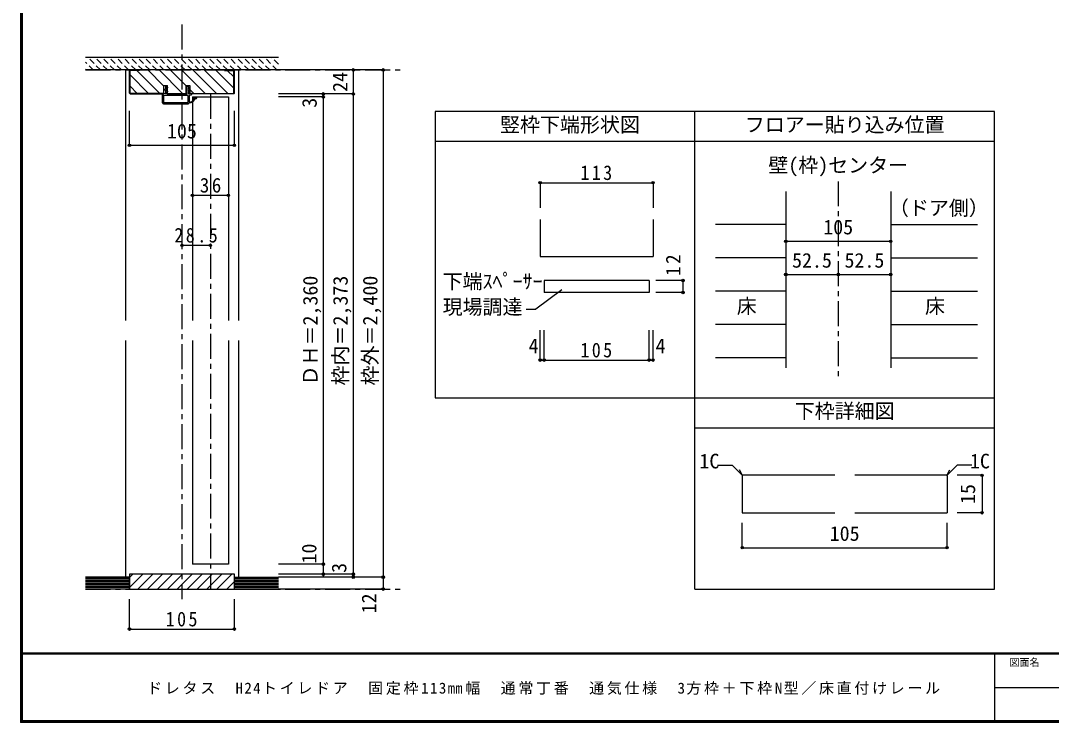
# Model space of a CAD drawing. Units: millimetres at full size, sheet at 1:5, with parts at other scales. Extents: x -973 to 977, y -718 to 696.
# Drawn here: x -973 to 59, y -701 to 1 of the extents above; entities that cross this region are included whole.
import ezdxf
from ezdxf.enums import TextEntityAlignment as Align

# ---------------------------------------------------------------- set-up
doc = ezdxf.new("R2010")
doc.units = ezdxf.units.MM
doc.header["$LTSCALE"] = 5
doc.header["$PDMODE"] = 32
doc.header["$PDSIZE"] = 2.5
doc.linetypes.add('CHAIN1', pattern=[8, 5, -1, 1, -1])
doc.linetypes.add('DASHED1', pattern=[1.8, 1.2, -0.6])
for name, color, linetype in [('0-0_補助線', 7, 'Continuous'), ('0-1_通り芯', 4, 'CHAIN1'), ('0-3_仕上げ', 7, 'Continuous'), ('0-4_枠', 3, 'Continuous'), ('0-6_扉', 6, 'Continuous'), ('0-A_文字', 3, 'Continuous'), ('0-B_寸法', 4, 'Continuous'), ('0-C_ハッチ', 4, 'DASHED1'), ('1-4_枠', 3, 'Continuous'), ('1-B_寸法', 4, 'Continuous'), ('F-1_枠', 6, 'Continuous'), ('F-A_文字', 7, 'Continuous')]:
    doc.layers.add(name, color=color, linetype=linetype)
doc.styles.add('ＭＳ ゴシック', font='')
doc.styles.get('ＭＳ ゴシック').set_extended_font_data('MS Gothic')

# ---------------------------------------------------------------- blocks, each defined once
blk = doc.blocks.new('2')
at = {"layer": '0-0_補助線'}
for p, q in [((-9.846, -9.622), (-9.846, 15.078)), ((-8.846, 16.078), (0.354, 16.078)), ((-8.846, 15.878), (0.637, 15.878)), ((-8.446, 14.378), (-8.446, -8.922)), ((-8.146, 14.678), (-1.546, 14.678)), ((-1.246, 14.378), (-1.246, -8.922)), ((0.154, 11.653), (2.154, 11.653)), ((0.154, 11.653), (0.154, -8.497)), ((2.154, 10.953), (2.154, 11.653)), ((3.154, 11.653), (2.512, 10.83)), ((3.154, 11.653), (6.154, 11.653)), ((4.154, 13.753), (4.154, 13.053)), ((5.154, 13.053), (4.512, 13.876)), ((7.154, 13.053), (5.154, 13.053)), ((6.154, 10.953), (6.154, 11.653)), ((7.558, 12.258), (6.516, 10.835)), ((-1.546, -9.222), (-8.146, -9.222)), ((0.154, -8.497), (2.154, -8.497)), ((4.154, -9.897), (0.154, -9.897)), ((0.154, -9.897), (0.154, -10.622)), ((2.154, -7.797), (2.154, -8.497)), ((3.154, -8.497), (2.512, -7.674)), ((3.154, -8.497), (6.154, -8.497)), ((4.154, -10.597), (4.154, -9.897)), ((5.154, -9.897), (4.512, -10.72)), ((7.154, -9.897), (5.154, -9.897)), ((6.154, -7.797), (6.154, -8.497)), ((7.558, -9.101), (6.516, -7.679)), ((-1.48, -10.622), (-8.846, -10.622)), ((-1.189, -10.85), (-0.732, -12.694)), ((0.354, -12.922), (-0.441, -12.922)), ((0.154, -10.622), (0.645, -12.548))]:
    blk.add_line(p, q, dxfattribs=at)
for points in [[(-9.646, 15.078), (-9.646, -9.622), (-9.846, -9.622)], [(4.154, 13.053), (0.154, 13.053), (0.649, 15.723)]]:
    blk.add_lwpolyline(points, dxfattribs=at)
for centre, radius, start, end in [((-8.846, 15.078), 1, 90, 180), ((-8.846, 15.078), 0.8, 90, 180), ((-8.146, 14.378), 0.3, 90, 180), ((-1.546, 14.378), 0.3, 0, 90), ((0.354, 15.778), 0.3, 349.49875, 90), ((2.354, 10.953), 0.2, 180, 322.03043), ((4.354, 13.753), 0.2, 37.96957, 180), ((6.354, 10.953), 0.2, 180, 323.78053), ((7.154, 12.553), 0.5, 323.78053, 90), ((-8.846, -9.622), 1, 180, 270), ((-8.146, -8.922), 0.3, 180, 270), ((-1.546, -8.922), 0.3, 270, 0), ((2.354, -7.797), 0.2, 37.96957, 180), ((6.354, -7.797), 0.2, 36.21947, 180), ((7.154, -9.397), 0.5, 270, 36.21947), ((-2.846, -10.72), 6, 179.06153, 259.29815), ((-2.846, -10.72), 5.3, 178.93757, 259.29815), ((-3.896, -16.272), 0.35, 259.29815, 79.29815), ((-1.48, -10.922), 0.3, 13.9282, 90), ((-0.441, -12.622), 0.3, 193.9282, 270), ((0.354, -12.622), 0.3, 270, 14.29438), ((4.354, -10.597), 0.2, 180, 322.03043)]:
    blk.add_arc(centre, radius, start, end, dxfattribs=at)
blk.add_point((-3.896, -16.622), dxfattribs=at)

msp = doc.modelspace()

# ---------------------------------------------------------------- linework, layer by layer
at = {"layer": '0-0_補助線', "color": 3}
msp.add_line((-340.162, -197.826), (-340.162, -234.786), dxfattribs=at)
at = {"layer": '0-0_補助線'}
for p, q in [((-431.676, -267.9), (-457.476, -287.249)), ((-449.162, -258.695), (-449.162, -270.695)), ((-344.162, -258.695), (-449.162, -258.695)), ((-344.162, -258.695), (-344.162, -270.695)), ((-344.162, -270.695), (-449.162, -270.695)), ((-467.32, -287.249), (-457.476, -287.249))]:
    msp.add_line(p, q, dxfattribs=at)
at = {"layer": '0-0_補助線', "color": 4}
for p, q in [((-310.272, -258.695), (-337.354, -258.695)), ((-310.272, -258.695), (-310.272, -270.695)), ((-310.272, -270.695), (-337.354, -270.695))]:
    msp.add_line(p, q, dxfattribs=at)
at = {"layer": '0-0_補助線', "color": 3}
msp.add_lwpolyline([(-453.162, -197.826), (-453.162, -234.786), (-340.162, -234.786)], dxfattribs=at)
at = {"layer": '0-0_補助線'}
for p in [(-310.272, -258.695), (-310.272, -270.695)]:
    msp.add_point(p, dxfattribs=at)
at = {"layer": '0-1_通り芯'}
for p, q in [((-811.833, -2.5), (-811.833, -577.5)), ((-908.333, -48), (-591.333, -48)), ((-783.333, -72), (-783.333, -567.5)), ((-154.777, -159.5), (-154.777, -356.007)), ((-908.333, -567.5), (-591.333, -567.5))]:
    msp.add_line(p, q, dxfattribs=at)
at = {"layer": '0-3_仕上げ', "color": 4}
for p, q in [((-207.277, -202.801), (-277.836, -202.801)), ((-102.277, -202.801), (-15.267, -202.801)), ((-207.277, -236.103), (-277.836, -236.103)), ((-102.277, -236.103), (-15.267, -236.103)), ((-207.277, -269.404), (-277.836, -269.404)), ((-102.277, -269.404), (-15.267, -269.404)), ((-207.277, -302.706), (-277.836, -302.706)), ((-102.277, -302.706), (-15.267, -302.706)), ((-207.277, -336.007), (-277.836, -336.007)), ((-102.277, -336.007), (-15.267, -336.007))]:
    msp.add_line(p, q, dxfattribs=at)
at = {"layer": '0-3_仕上げ', "color": 2}
for p, q in [((-864.333, -555.5), (-908.333, -555.5)), ((-864.333, -567.5), (-864.333, -555.5)), ((-759.333, -567.5), (-759.333, -555.5)), ((-759.333, -555.5), (-715.333, -555.5)), ((-864.333, -567.5), (-908.333, -567.5)), ((-759.333, -567.5), (-715.333, -567.5))]:
    msp.add_line(p, q, dxfattribs=at)
at = {"layer": '0-3_仕上げ'}
for p, q in [((-864.333, -557), (-908.333, -557)), ((-759.333, -557), (-715.333, -557)), ((-864.333, -558.5), (-908.333, -558.5)), ((-864.333, -560), (-908.333, -560)), ((-864.333, -561.5), (-908.333, -561.5)), ((-864.333, -563), (-908.333, -563)), ((-864.333, -564.5), (-908.333, -564.5)), ((-864.333, -566), (-908.333, -566)), ((-759.333, -558.5), (-715.333, -558.5)), ((-759.333, -560), (-715.333, -560)), ((-759.333, -561.5), (-715.333, -561.5)), ((-759.333, -563), (-715.333, -563)), ((-759.333, -564.5), (-715.333, -564.5)), ((-759.333, -566), (-715.333, -566))]:
    msp.add_line(p, q, dxfattribs=at)
at = {"layer": '0-4_枠', "color": 4}
for p, q in [((-864.333, -48), (-868.333, -48)), ((-868.333, -48), (-868.333, -298.75)), ((-759.333, -48), (-755.333, -48)), ((-755.333, -48), (-755.333, -298.75)), ((-868.333, -318.75), (-868.333, -555.5)), ((-755.333, -318.75), (-755.333, -555.5))]:
    msp.add_line(p, q, dxfattribs=at)
at = {"layer": '0-4_枠'}
for p, q in [((-759.333, -48), (-864.333, -48)), ((-863.833, -71.086), (-863.833, -48.5)), ((-854.333, -48.5), (-863.833, -48.5)), ((-854.333, -48), (-854.333, -48.5)), ((-769.333, -48.5), (-769.333, -48)), ((-769.333, -48.5), (-759.833, -48.5)), ((-759.833, -71.086), (-759.833, -48.5)), ((-863.419, -71.5), (-863.833, -71.086)), ((-863.626, -72), (-829.833, -72)), ((-829.833, -71.5), (-863.419, -71.5)), ((-829.833, -63.5), (-826.133, -63.5)), ((-829.833, -72), (-829.833, -63.5)), ((-826.133, -72), (-826.133, -63.5)), ((-826.133, -71.5), (-807.533, -71.5)), ((-826.133, -72), (-807.533, -72)), ((-807.533, -72), (-807.533, -63.5)), ((-803.833, -71.5), (-760.248, -71.5)), ((-760.04, -72), (-803.833, -72)), ((-760.248, -71.5), (-759.833, -71.086)), ((-207.277, -169.5), (-207.277, -346.007)), ((-102.277, -169.5), (-102.277, -346.007)), ((-864.333, -552.5), (-864.333, -567.5)), ((-759.333, -552.5), (-864.333, -552.5)), ((-759.333, -567.5), (-759.333, -552.5)), ((-864.333, -567.5), (-759.333, -567.5))]:
    msp.add_line(p, q, dxfattribs=at)
for points in [[(-863.626, -72), (-864.333, -71.293), (-864.333, -48)], [(-760.04, -72), (-759.333, -71.293), (-759.333, -48)], [(-807.533, -63.5), (-803.833, -63.5), (-803.833, -72)]]:
    msp.add_lwpolyline(points, dxfattribs=at)
at = {"layer": '0-6_扉'}
for p, q in [((-801.333, -75), (-765.333, -75)), ((-801.333, -75), (-801.333, -298.75)), ((-765.333, -75), (-765.333, -298.75)), ((-801.333, -318.75), (-801.333, -542.5)), ((-765.333, -318.75), (-765.333, -542.5)), ((-765.333, -542.5), (-801.333, -542.5))]:
    msp.add_line(p, q, dxfattribs=at)
at = {"layer": '0-A_文字'}
for p, q in [((-558.347, -89.5), (-558.347, -376.007)), ((-298.347, -89.5), (-558.347, -89.5)), ((1.653, -89.5), (-298.347, -89.5)), ((-298.347, -376.007), (-298.347, -89.5)), ((1.653, -567.5), (1.653, -89.5)), ((-298.347, -119.5), (-558.347, -119.5)), ((1.653, -119.5), (-298.347, -119.5)), ((-298.347, -567.5), (-298.347, -376.007)), ((-298.347, -406.007), (1.653, -406.007)), ((-298.347, -567.5), (1.653, -567.5))]:
    msp.add_line(p, q, dxfattribs=at)
msp.add_lwpolyline([(-558.347, -376.007), (-298.347, -376.007), (1.653, -376.007)], dxfattribs=at)
at = {"layer": '0-B_寸法', "color": 2}
for p, q in [((-715.333, -35.5), (-908.333, -35.5)), ((-715.333, -48), (-908.333, -48))]:
    msp.add_line(p, q, dxfattribs=at)
at = {"layer": '0-B_寸法', "linetype": 'DASHED1'}
for p, q in [((-900.576, -48), (-908.333, -40.243)), ((-893.505, -48), (-906.005, -35.5)), ((-886.434, -48), (-898.934, -35.5)), ((-879.363, -48), (-891.863, -35.5)), ((-872.292, -48), (-884.792, -35.5)), ((-865.221, -48), (-877.721, -35.5)), ((-858.15, -48), (-870.65, -35.5)), ((-851.078, -48), (-863.578, -35.5)), ((-844.007, -48), (-856.507, -35.5)), ((-836.936, -48), (-849.436, -35.5)), ((-829.865, -48), (-842.365, -35.5)), ((-822.794, -48), (-835.294, -35.5)), ((-815.723, -48), (-828.223, -35.5)), ((-808.652, -48), (-821.152, -35.5)), ((-801.581, -48), (-814.081, -35.5)), ((-794.51, -48), (-807.01, -35.5)), ((-787.439, -48), (-799.939, -35.5)), ((-780.368, -48), (-792.868, -35.5)), ((-773.297, -48), (-785.797, -35.5)), ((-766.226, -48), (-778.726, -35.5)), ((-759.155, -48), (-771.655, -35.5)), ((-752.084, -48), (-764.584, -35.5)), ((-745.012, -48), (-757.512, -35.5)), ((-737.941, -48), (-750.441, -35.5)), ((-730.87, -48), (-743.37, -35.5)), ((-723.799, -48), (-736.299, -35.5)), ((-716.728, -48), (-729.228, -35.5)), ((-715.333, -42.324), (-722.157, -35.5)), ((-907.647, -48), (-908.333, -47.314))]:
    msp.add_line(p, q, dxfattribs=at)
at = {"layer": '0-B_寸法'}
for p, q in [((-610.333, -48), (-715.333, -48)), ((-640.333, -48), (-640.333, -555.5)), ((-610.333, -48), (-610.333, -567.5)), ((-640.333, -72), (-715.333, -72)), ((-670.333, -72), (-670.333, -555.5)), ((-670.333, -75), (-715.333, -75)), ((-864.333, -123.422), (-864.333, -88.9)), ((-453.162, -160.894), (-340.162, -160.894)), ((-453.162, -160.894), (-453.162, -185.894)), ((-340.162, -160.894), (-340.162, -185.894)), ((-801.333, -173.422), (-765.333, -173.422)), ((-811.833, -223.422), (-783.333, -223.422)), ((-207.277, -219.452), (-102.277, -219.452)), ((-207.277, -252.753), (-102.277, -252.753)), ((-453.162, -338.343), (-453.162, -308.335)), ((-449.162, -338.343), (-449.162, -308.335)), ((-344.162, -338.343), (-344.162, -308.335)), ((-340.162, -338.343), (-340.162, -308.335)), ((-453.162, -338.343), (-449.162, -338.343)), ((-449.162, -338.343), (-344.162, -338.343)), ((-344.162, -338.343), (-340.162, -338.343)), ((-670.333, -542.5), (-715.333, -542.5)), ((-640.333, -552.5), (-715.333, -552.5)), ((-610.333, -555.5), (-715.333, -555.5)), ((-610.333, -567.5), (-715.333, -567.5)), ((-864.333, -607.5), (-864.333, -577.5)), ((-759.333, -607.5), (-759.333, -577.5)), ((-864.333, -607.5), (-759.333, -607.5))]:
    msp.add_line(p, q, dxfattribs=at)
msp.add_lwpolyline([(-864.333, -123.422), (-759.333, -123.422), (-759.333, -88.9)], dxfattribs=at)
at = {"layer": '0-B_寸法', "color": 7}
for p in [(-640.333, -48), (-610.333, -48), (-670.333, -72), (-640.333, -72), (-670.333, -75), (-864.333, -123.422), (-759.333, -123.422), (-453.162, -160.894), (-340.162, -160.894), (-801.333, -173.422), (-765.333, -173.422), (-811.833, -223.422), (-783.333, -223.422), (-207.277, -219.452), (-102.277, -219.452), (-207.277, -252.753), (-154.777, -252.753), (-102.277, -252.753), (-453.162, -338.343), (-449.162, -338.343), (-344.162, -338.343), (-340.162, -338.343), (-670.333, -542.5), (-670.333, -552.5), (-640.333, -552.5), (-640.333, -555.5), (-610.333, -555.5), (-610.333, -567.5), (-864.333, -607.5), (-759.333, -607.5)]:
    msp.add_point(p, dxfattribs=at)
at = {"layer": '0-C_ハッチ', "linetype": 'Continuous'}
for p, q in [((-856.931, -48.5), (-833.931, -71.5)), ((-846.117, -48), (-829.833, -64.284)), ((-834.804, -48), (-811.304, -71.5)), ((-823.49, -48), (-807.533, -63.957)), ((-812.176, -48), (-788.676, -71.5)), ((-800.863, -48), (-777.363, -71.5)), ((-789.549, -48), (-766.049, -71.5)), ((-778.235, -48), (-759.833, -66.402)), ((-766.422, -48.5), (-759.833, -55.088)), ((-863.833, -52.912), (-845.245, -71.5)), ((-863.833, -64.225), (-856.558, -71.5)), ((-803.833, -67.657), (-799.99, -71.5)), ((-864.333, -555.95), (-860.883, -552.5)), ((-864.333, -565.85), (-850.984, -552.5)), ((-856.084, -567.5), (-841.084, -552.5)), ((-846.185, -567.5), (-831.185, -552.5)), ((-836.285, -567.5), (-821.285, -552.5)), ((-826.386, -567.5), (-811.386, -552.5)), ((-816.486, -567.5), (-801.486, -552.5)), ((-806.587, -567.5), (-791.587, -552.5)), ((-796.687, -567.5), (-781.687, -552.5)), ((-786.788, -567.5), (-771.788, -552.5)), ((-776.888, -567.5), (-761.888, -552.5)), ((-766.989, -567.5), (-759.333, -559.845))]:
    msp.add_line(p, q, dxfattribs=at)
at = {"layer": '1-4_枠'}
for p, q in [((-250.14, -453.601), (-250.847, -454.308)), ((-158.347, -453.601), (-250.14, -453.601)), ((-46.554, -453.601), (-138.347, -453.601)), ((-46.554, -453.601), (-45.847, -454.308)), ((-250.847, -454.308), (-250.847, -491.101)), ((-45.847, -454.308), (-45.847, -491.101)), ((-250.847, -491.101), (-158.347, -491.101)), ((-138.347, -491.101), (-45.847, -491.101))]:
    msp.add_line(p, q, dxfattribs=at)
at = {"layer": '1-B_寸法'}
for p, q in [((-275.653, -443.601), (-260.847, -443.601)), ((-250.493, -453.955), (-260.847, -443.601)), ((-46.201, -453.955), (-35.847, -443.601)), ((-21.041, -443.601), (-35.847, -443.601)), ((-250.493, -453.955), (-253.765, -448.287)), ((-46.201, -453.955), (-42.929, -448.287)), ((-10.847, -453.601), (-35.847, -453.601)), ((-10.847, -453.601), (-10.847, -491.101)), ((-10.847, -491.101), (-35.847, -491.101)), ((-250.847, -526.101), (-250.847, -501.101)), ((-45.847, -526.101), (-45.847, -501.101)), ((-250.847, -526.101), (-45.847, -526.101))]:
    msp.add_line(p, q, dxfattribs=at)
at = {"layer": '1-B_寸法', "color": 7}
for p in [(-10.847, -453.601), (-10.847, -491.101), (-250.847, -526.101), (-45.847, -526.101)]:
    msp.add_point(p, dxfattribs=at)
at = {"layer": 'F-1_枠'}
for p, q in [((-973.347, 695.833), (-973.347, -700.833)), ((-972.514, 695.833), (-972.514, -700.833)), ((-971.68, 695.833), (-971.68, -700.833)), ((976.653, -631.667), (-973.347, -631.667)), ((976.653, -632.5), (-973.347, -632.5)), ((1.653, -632.5), (1.653, -699.167)), ((1.653, -665.833), (974.986, -665.834)), ((976.653, -699.167), (-973.347, -699.167)), ((976.653, -700), (-973.347, -700)), ((976.653, -700.833), (-973.347, -700.833))]:
    msp.add_line(p, q, dxfattribs=at)

# ---------------------------------------------------------------- block references
at = {"layer": '0-0_補助線', "rotation": 90}
msp.add_blockref('2', (-815.255, -72.154), dxfattribs=at)

# ---------------------------------------------------------------- texts
at = {"layer": '0-0_補助線', "style": 'ＭＳ ゴシック'}
for s, p in [('下端ｽﾍﾟｰｻｰ', (-550.848, -271.298)), ('現場調達', (-550.848, -296.893))]:
    msp.add_text(s, height=14.66, dxfattribs=at).set_placement(p, align=Align.BOTTOM_LEFT)
at = {"layer": '0-0_補助線', "insert": (-312.772, -254.122), "char_height": 14.66, "attachment_point": 7, "rotation": 90, "style": 'ＭＳ ゴシック'}
msp.add_mtext('\\T1.27;\\W0.95;12', dxfattribs=at)
at = {"layer": '0-A_文字', "color": 7, "style": 'ＭＳ ゴシック'}
for s, p in [('竪枠下端形状図', (-493.347, -114.5)), ('フロアー貼り込み位置', (-248.347, -114.5)), ('壁(枠)センター', (-224.777, -155.091)), ('（ドア側）', (-104.022, -197.835)), ('床', (-256.347, -296.055)), ('床', (-67.898, -296.055)), ('下枠詳細図', (-198.347, -401.007))]:
    msp.add_text(s, height=14.66, dxfattribs=at).set_placement(p, align=Align.BOTTOM_LEFT)
at = {"layer": '0-B_寸法', "color": 7, "style": 'ＭＳ ゴシック'}
for s, p in [('24', (-641.823, -70)), ('3', (-672.496, -85.885)), ('ＤＨ＝2,360', (-671.652, -363.75)), ('枠内＝2,373', (-641.498, -363.75)), ('枠外＝2,400', (-611.676, -363.75)), ('10', (-672.833, -541.875)), ('3', (-642.833, -551.25)), ('12', (-612.833, -591.769))]:
    msp.add_text(s, height=14.66, rotation=90, dxfattribs=at).set_placement(p, align=Align.BOTTOM_LEFT)
for s, p in [('105', (-826.833, -120.922)), ('105', (-169.777, -216.952)), ('52.5', (-201.027, -250.253)), ('52.5', (-148.527, -250.253)), ('4', (-464.801, -335.843)), ('4', (-337.677, -335.843))]:
    msp.add_text(s, height=14.66, dxfattribs=at).set_placement(p, align=Align.BOTTOM_LEFT)
at = {"layer": '0-B_寸法', "color": 7, "char_height": 14.66, "attachment_point": 7, "style": 'ＭＳ ゴシック'}
for s, insert in [('\\T1.27;\\W0.9;113', (-412.912, -158.394)), ('\\T1.27;\\W0.95;36', (-793.958, -170.922)), ('\\T1.28;\\W0.9;28.5', (-819.458, -220.922)), ('\\T1.27;\\W0.9;105', (-412.912, -335.843)), ('\\T1.27;\\W0.9;105', (-828.083, -605))]:
    msp.add_mtext(s, dxfattribs=dict(at, insert=insert))
at = {"layer": '1-B_寸法', "color": 7, "style": 'ＭＳ ゴシック'}
for s, p in [('1C', (-293.778, -451.101)), ('1C', (-22.916, -451.101)), ('105', (-163.347, -523.601))]:
    msp.add_text(s, height=14.66, dxfattribs=at).set_placement(p, align=Align.BOTTOM_LEFT)
msp.add_text('15', height=14.66, rotation=90, dxfattribs=at).set_placement((-13.347, -482.351), align=Align.BOTTOM_LEFT)
at = {"layer": 'F-A_文字', "style": 'ＭＳ ゴシック'}
msp.add_text('図面名', height=7.331, dxfattribs=at).set_placement((16.653, -646.667), align=Align.BOTTOM_LEFT)
at = {"layer": 'F-A_文字', "insert": (-846.68, -673.333), "char_height": 11, "attachment_point": 7, "style": 'ＭＳ ゴシック'}
msp.add_mtext('\\T1.18;ドレタス\u3000H24トイレドア\u3000固定枠113㎜幅\u3000通常丁番\u3000通気仕様\u30003方枠＋下枠N型／床直付けレール', dxfattribs=at)

doc.saveas('drawing.dxf')
